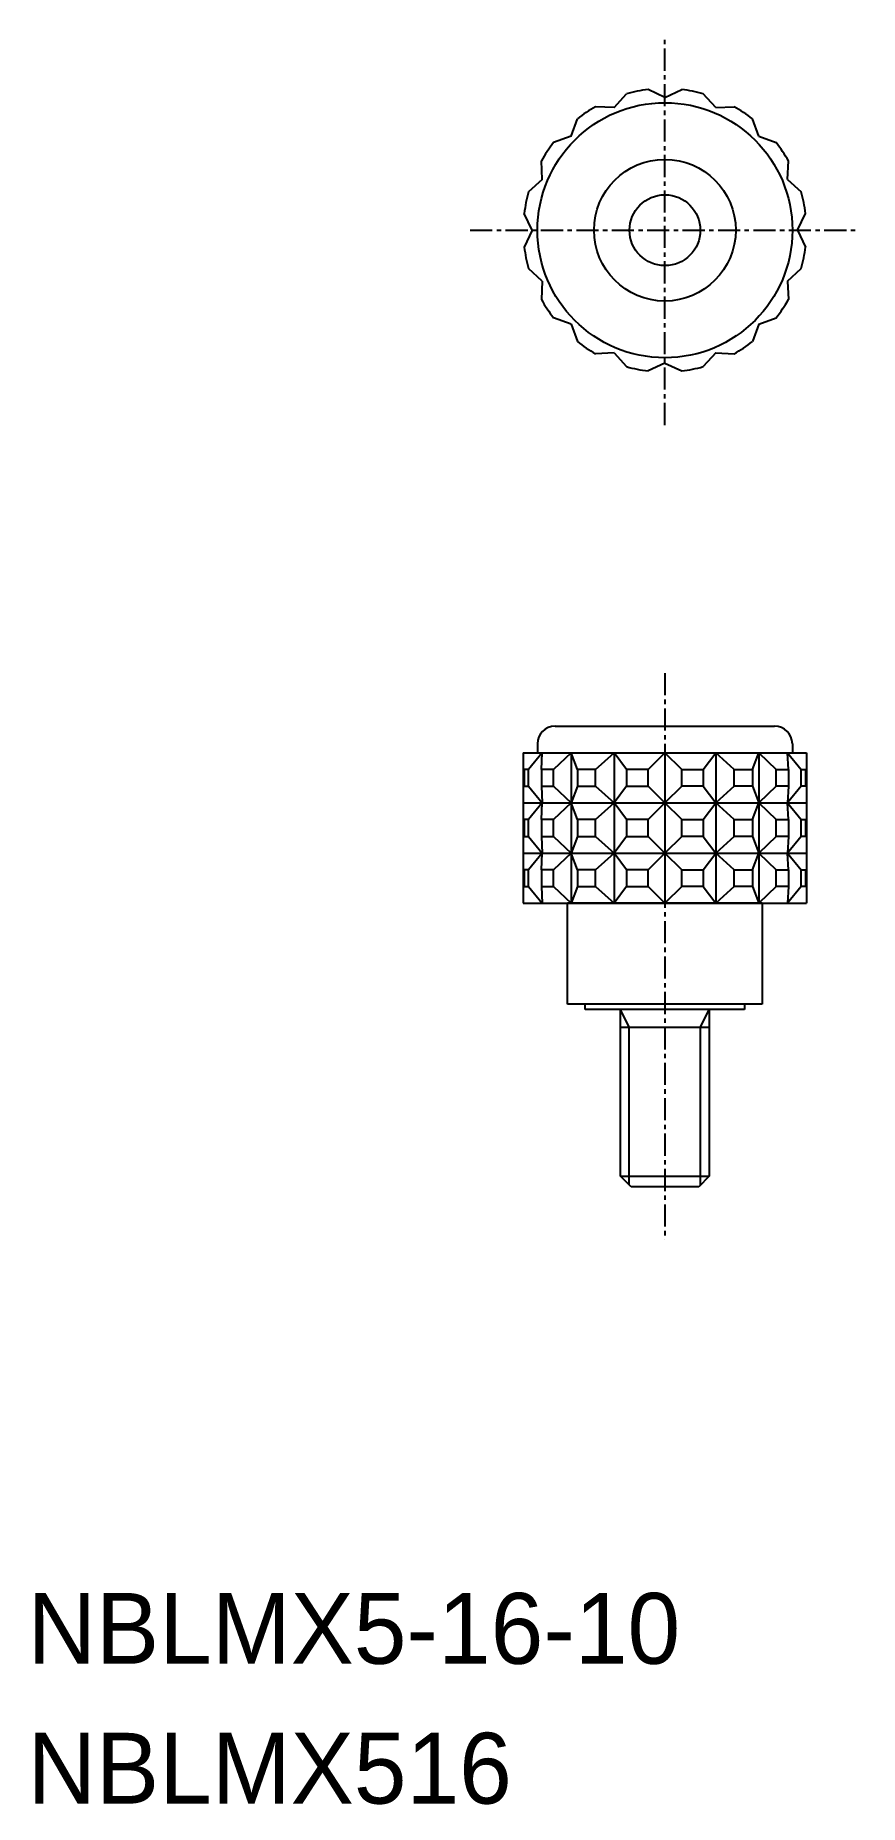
# Model space of a CAD drawing. Extents: x -13439.6 to -13393.1, y 2.2 to 102.1.
import ezdxf

# ---------------------------------------------------------------- set-up
doc = ezdxf.new("R2010")
doc.units = 0
doc.linetypes.add('CENTER', pattern=[2, 1.25, -0.25, 0.25, -0.25])
doc.layers.get('0').update_dxf_attribs({"linetype": 'CONTINUOUS'})
doc.layers.add('CENTER', color=1, linetype='CENTER')

msp = doc.modelspace()

# ---------------------------------------------------------------- linework, layer by layer
at = {"color": 7, "linetype": 'CONTINUOUS'}
for p, q in [((-13404.055, 98.599), (-13405.005, 99.042)), ((-13404.055, 98.599), (-13403.104, 99.042)), ((-13406.925, 98.028), (-13407.973, 98.074)), ((-13406.925, 98.028), (-13406.216, 98.801)), ((-13401.184, 98.028), (-13401.893, 98.801)), ((-13401.184, 98.028), (-13400.136, 98.074)), ((-13409.358, 96.402), (-13408.999, 97.388)), ((-13398.751, 96.402), (-13399.11, 97.388)), ((-13409.358, 96.402), (-13410.344, 96.043)), ((-13398.751, 96.402), (-13397.766, 96.043)), ((-13410.984, 93.969), (-13411.029, 95.017)), ((-13397.125, 93.969), (-13397.08, 95.017)), ((-13410.984, 93.969), (-13411.757, 93.26)), ((-13397.125, 93.969), (-13396.352, 93.26)), ((-13411.555, 91.099), (-13411.998, 92.05)), ((-13396.555, 91.099), (-13396.111, 92.05)), ((-13411.555, 91.099), (-13411.998, 90.148)), ((-13396.555, 91.099), (-13396.111, 90.148)), ((-13410.984, 88.229), (-13411.757, 88.937)), ((-13397.125, 88.229), (-13396.352, 88.937)), ((-13410.984, 88.229), (-13411.029, 87.181)), ((-13397.125, 88.229), (-13397.08, 87.181)), ((-13409.358, 85.796), (-13410.344, 86.154)), ((-13398.751, 85.796), (-13397.766, 86.154)), ((-13409.358, 85.796), (-13408.999, 84.81)), ((-13398.751, 85.796), (-13399.11, 84.81)), ((-13406.925, 84.17), (-13407.973, 84.124)), ((-13406.925, 84.17), (-13406.216, 83.396)), ((-13401.184, 84.17), (-13401.893, 83.396)), ((-13401.184, 84.17), (-13400.136, 84.124)), ((-13404.055, 83.599), (-13405.005, 83.156)), ((-13404.055, 83.599), (-13403.104, 83.156)), ((-13410.255, 63.099), (-13397.855, 63.099)), ((-13411.255, 62.099), (-13411.255, 61.599)), ((-13396.855, 62.099), (-13396.855, 61.599)), ((-13412.055, 61.599), (-13412.055, 53.099)), ((-13412.055, 61.599), (-13396.055, 61.599)), ((-13410.984, 61.599), (-13411.757, 60.654)), ((-13411.029, 60.654), (-13410.984, 61.599)), ((-13409.358, 61.599), (-13410.344, 60.654)), ((-13409.358, 61.599), (-13409.358, 53.099)), ((-13408.999, 60.654), (-13409.358, 61.599)), ((-13407.973, 60.654), (-13406.925, 61.599)), ((-13406.925, 61.599), (-13406.925, 53.099)), ((-13406.216, 60.654), (-13406.925, 61.599)), ((-13405.005, 60.654), (-13404.055, 61.599)), ((-13404.055, 61.599), (-13404.055, 53.099)), ((-13403.104, 60.654), (-13404.055, 61.599)), ((-13401.893, 60.654), (-13401.184, 61.599)), ((-13400.136, 60.654), (-13401.184, 61.599)), ((-13401.184, 61.599), (-13401.184, 53.099)), ((-13399.11, 60.654), (-13398.751, 61.599)), ((-13398.751, 61.599), (-13397.766, 60.654)), ((-13398.751, 61.599), (-13398.751, 53.099)), ((-13397.08, 60.654), (-13397.125, 61.599)), ((-13397.125, 61.599), (-13396.352, 60.654)), ((-13396.055, 61.599), (-13396.055, 53.099)), ((-13411.757, 59.71), (-13410.984, 58.765)), ((-13411.029, 59.71), (-13410.984, 58.765)), ((-13410.344, 59.71), (-13409.358, 58.765)), ((-13408.999, 59.71), (-13409.358, 58.765)), ((-13407.973, 59.71), (-13406.925, 58.765)), ((-13406.216, 59.71), (-13406.925, 58.765)), ((-13405.005, 59.71), (-13404.055, 58.765)), ((-13403.104, 59.71), (-13404.055, 58.765)), ((-13401.893, 59.71), (-13401.184, 58.765)), ((-13400.136, 59.71), (-13401.184, 58.765)), ((-13399.11, 59.71), (-13398.751, 58.765)), ((-13397.766, 59.71), (-13398.751, 58.765)), ((-13397.08, 59.71), (-13397.125, 58.765)), ((-13396.352, 59.71), (-13397.125, 58.765)), ((-13412.055, 58.765), (-13396.055, 58.765)), ((-13410.984, 58.765), (-13411.757, 57.821)), ((-13411.029, 57.821), (-13410.984, 58.765)), ((-13409.358, 58.765), (-13410.344, 57.821)), ((-13408.999, 57.821), (-13409.358, 58.765)), ((-13407.973, 57.821), (-13406.925, 58.765)), ((-13406.216, 57.821), (-13406.925, 58.765)), ((-13405.005, 57.821), (-13404.055, 58.765)), ((-13403.104, 57.821), (-13404.055, 58.765)), ((-13401.893, 57.821), (-13401.184, 58.765)), ((-13400.136, 57.821), (-13401.184, 58.765)), ((-13399.11, 57.821), (-13398.751, 58.765)), ((-13398.751, 58.765), (-13397.766, 57.821)), ((-13397.125, 58.765), (-13396.352, 57.821)), ((-13397.08, 57.821), (-13397.125, 58.765)), ((-13411.757, 56.877), (-13410.984, 55.932)), ((-13411.029, 56.877), (-13410.984, 55.932)), ((-13410.344, 56.877), (-13409.358, 55.932)), ((-13408.999, 56.877), (-13409.358, 55.932)), ((-13407.973, 56.877), (-13406.925, 55.932)), ((-13406.216, 56.877), (-13406.925, 55.932)), ((-13405.005, 56.877), (-13404.055, 55.932)), ((-13403.104, 56.877), (-13404.055, 55.932)), ((-13401.893, 56.877), (-13401.184, 55.932)), ((-13400.136, 56.877), (-13401.184, 55.932)), ((-13399.11, 56.877), (-13398.751, 55.932)), ((-13397.766, 56.877), (-13398.751, 55.932)), ((-13396.352, 56.877), (-13397.125, 55.932)), ((-13397.08, 56.877), (-13397.125, 55.932)), ((-13412.055, 55.932), (-13396.055, 55.932)), ((-13410.984, 55.932), (-13411.757, 54.988)), ((-13411.029, 54.988), (-13410.984, 55.932)), ((-13409.358, 55.932), (-13410.344, 54.988)), ((-13408.999, 54.988), (-13409.358, 55.932)), ((-13407.973, 54.988), (-13406.925, 55.932)), ((-13406.216, 54.988), (-13406.925, 55.932)), ((-13405.005, 54.988), (-13404.055, 55.932)), ((-13403.104, 54.988), (-13404.055, 55.932)), ((-13401.893, 54.988), (-13401.184, 55.932)), ((-13400.136, 54.988), (-13401.184, 55.932)), ((-13399.11, 54.988), (-13398.751, 55.932)), ((-13398.751, 55.932), (-13397.766, 54.988)), ((-13397.125, 55.932), (-13396.352, 54.988)), ((-13397.08, 54.988), (-13397.125, 55.932)), ((-13411.757, 54.043), (-13410.984, 53.099)), ((-13411.029, 54.043), (-13410.984, 53.099)), ((-13410.344, 54.043), (-13409.358, 53.099)), ((-13408.999, 54.043), (-13409.358, 53.099)), ((-13407.973, 54.043), (-13406.925, 53.099)), ((-13406.216, 54.043), (-13406.925, 53.099)), ((-13405.005, 54.043), (-13404.055, 53.099)), ((-13403.104, 54.043), (-13404.055, 53.099)), ((-13401.893, 54.043), (-13401.184, 53.099)), ((-13400.136, 54.043), (-13401.184, 53.099)), ((-13399.11, 54.043), (-13398.751, 53.099)), ((-13397.766, 54.043), (-13398.751, 53.099)), ((-13396.352, 54.043), (-13397.125, 53.099)), ((-13397.08, 54.043), (-13397.125, 53.099)), ((-13412.055, 53.099), (-13396.055, 53.099)), ((-13398.555, 53.099), (-13409.555, 53.099)), ((-13409.555, 47.399), (-13409.555, 53.099)), ((-13398.555, 53.099), (-13398.555, 47.399)), ((-13408.555, 47.399), (-13409.555, 47.399)), ((-13399.555, 47.399), (-13408.555, 47.399)), ((-13408.555, 47.099), (-13408.555, 47.399)), ((-13399.555, 47.099), (-13408.555, 47.099)), ((-13406.555, 37.69), (-13406.555, 47.099)), ((-13401.555, 47.099), (-13406.555, 47.099)), ((-13401.555, 47.099), (-13401.555, 37.69)), ((-13398.555, 47.399), (-13399.555, 47.399)), ((-13399.555, 47.399), (-13399.555, 47.099)), ((-13406.555, 46.099), (-13401.555, 46.099)), ((-13406.555, 37.69), (-13401.555, 37.69)), ((-13405.964, 37.099), (-13406.555, 37.69)), ((-13402.146, 37.099), (-13405.964, 37.099)), ((-13401.555, 37.69), (-13402.146, 37.099))]:
    msp.add_line(p, q, dxfattribs=at)
at = {"color": 3}
for p, q in [((-13406.064, 46.099), (-13406.555, 47.099)), ((-13402.045, 46.099), (-13401.555, 47.099)), ((-13406.064, 37.199), (-13406.064, 46.099)), ((-13402.045, 37.199), (-13402.045, 46.099))]:
    msp.add_line(p, q, dxfattribs=at)
at = {"color": 7, "linetype": 'CONTINUOUS'}
for points in [[(-13411.757, 60.654), (-13411.998, 60.654), (-13411.998, 59.71), (-13411.757, 59.71)], [(-13410.344, 60.654), (-13411.029, 60.654), (-13411.029, 59.71), (-13410.344, 59.71)], [(-13407.973, 60.654), (-13408.999, 60.654), (-13408.999, 59.71), (-13407.973, 59.71)], [(-13405.005, 60.654), (-13406.216, 60.654), (-13406.216, 59.71), (-13405.005, 59.71)], [(-13403.104, 60.654), (-13401.893, 60.654), (-13401.893, 59.71), (-13403.104, 59.71)], [(-13400.136, 60.654), (-13399.11, 60.654), (-13399.11, 59.71), (-13400.136, 59.71)], [(-13397.766, 60.654), (-13397.08, 60.654), (-13397.08, 59.71), (-13397.766, 59.71)], [(-13396.352, 60.654), (-13396.111, 60.654), (-13396.111, 59.71), (-13396.352, 59.71)], [(-13411.757, 57.821), (-13411.998, 57.821), (-13411.998, 56.877), (-13411.757, 56.877)], [(-13410.344, 57.821), (-13411.029, 57.821), (-13411.029, 56.877), (-13410.344, 56.877)], [(-13407.973, 57.821), (-13408.999, 57.821), (-13408.999, 56.877), (-13407.973, 56.877)], [(-13405.005, 57.821), (-13406.216, 57.821), (-13406.216, 56.877), (-13405.005, 56.877)], [(-13403.104, 57.821), (-13401.893, 57.821), (-13401.893, 56.877), (-13403.104, 56.877)], [(-13400.136, 57.821), (-13399.11, 57.821), (-13399.11, 56.877), (-13400.136, 56.877)], [(-13397.766, 57.821), (-13397.08, 57.821), (-13397.08, 56.877), (-13397.766, 56.877)], [(-13396.352, 57.821), (-13396.111, 57.821), (-13396.111, 56.877), (-13396.352, 56.877)], [(-13411.757, 54.988), (-13411.998, 54.988), (-13411.998, 54.043), (-13411.757, 54.043)], [(-13410.344, 54.988), (-13411.029, 54.988), (-13411.029, 54.043), (-13410.344, 54.043)], [(-13407.973, 54.988), (-13408.999, 54.988), (-13408.999, 54.043), (-13407.973, 54.043)], [(-13405.005, 54.988), (-13406.216, 54.988), (-13406.216, 54.043), (-13405.005, 54.043)], [(-13403.104, 54.988), (-13401.893, 54.988), (-13401.893, 54.043), (-13403.104, 54.043)], [(-13400.136, 54.988), (-13399.11, 54.988), (-13399.11, 54.043), (-13400.136, 54.043)], [(-13397.766, 54.988), (-13397.08, 54.988), (-13397.08, 54.043), (-13397.766, 54.043)], [(-13396.352, 54.988), (-13396.111, 54.988), (-13396.111, 54.043), (-13396.352, 54.043)]]:
    msp.add_lwpolyline(points, close=True, dxfattribs=at)
for radius in [7.2, 4, 2]:
    msp.add_circle((-13404.055, 91.099), radius, dxfattribs=at)
for centre, radius, start, end in [((-13404.055, 91.099), 8, 96.82491, 105.67509), ((-13404.055, 91.099), 8, 74.32491, 83.17509), ((-13404.055, 91.099), 8, 119.32491, 128.17509), ((-13404.055, 91.099), 8, 51.82491, 60.67509), ((-13404.055, 91.099), 8, 141.82491, 150.67509), ((-13404.055, 91.099), 8, 29.32491, 38.17509), ((-13404.055, 91.099), 8, 164.32491, 173.17509), ((-13404.055, 91.099), 8, 6.82491, 15.67509), ((-13404.055, 91.099), 8, 186.82491, 195.67509), ((-13404.055, 91.099), 8, 344.32491, 353.17509), ((-13404.055, 91.099), 8, 209.32491, 218.17509), ((-13404.055, 91.099), 8, 321.82491, 330.67509), ((-13404.055, 91.099), 8, 231.82491, 240.67509), ((-13404.055, 91.099), 8, 299.32491, 308.17509), ((-13404.055, 91.099), 8, 254.32491, 263.17509), ((-13404.055, 91.099), 8, 276.82491, 285.67509), ((-13410.255, 62.099), 1, 90, 180), ((-13397.855, 62.099), 1, 0, 90)]:
    msp.add_arc(centre, radius, start, end, dxfattribs=at)
at = {"layer": 'CENTER', "color": 1, "linetype": 'CENTER'}
for p, q in [((-13404.055, 80.099), (-13404.055, 102.099)), ((-13415.055, 91.099), (-13393.055, 91.099)), ((-13404.055, 66.099), (-13404.055, 34.099))]:
    msp.add_line(p, q, dxfattribs=at)

# ---------------------------------------------------------------- texts
at = {"color": 7, "linetype": 'CONTINUOUS'}
for s, p in [('NBLMX5-16-10', (-13440.055, 10.163)), ('NBLMX516', (-13440.055, 2.27))]:
    msp.add_text(s, height=4, dxfattribs=at).set_placement(p)

doc.saveas('drawing.dxf')
